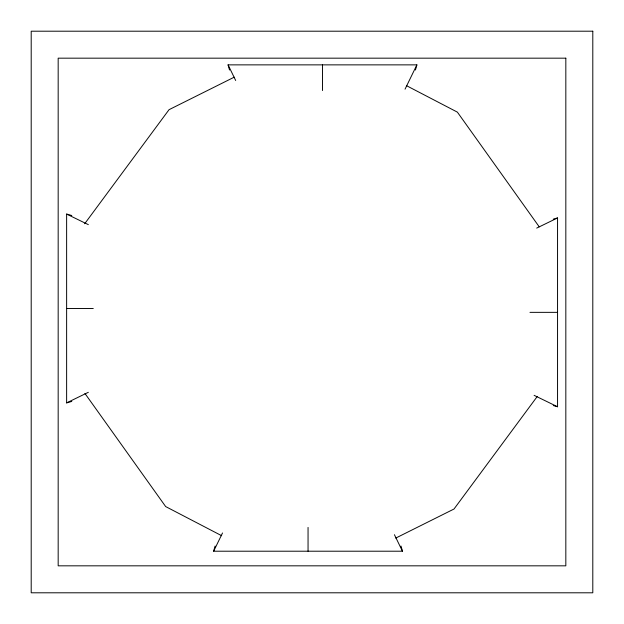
<?xml version="1.0" encoding="UTF-8"?>
<svg xmlns="http://www.w3.org/2000/svg" width="624" height="624" viewBox="0 0 624 624"><rect width="100%" height="100%" fill="white"/><g stroke="black" fill="none" stroke-linecap="round" stroke-linejoin="round"><path stroke-width="0.94" d="M401.014 546.062L402.457 551.21L213.642 551.21L215.085 546.062M415.444 70.005L416.887 64.865L228.072 64.865L229.515 70.005M405.038 89.177L416.887 64.865M213.642 551.21L222.526 532.966M84.669 223.759L169.042 109.684L234.234 77.165M537.225 396.513L454.007 509.02L395.764 538.075M71.776 215.514L66.628 214.071L66.628 402.886L88.343 392.309M536.71 228.095L557.552 217.94L557.552 406.754L553.27 405.553M553.27 219.149L557.552 217.94M66.628 402.886L71.776 401.443M66.628 308.474L93.265 308.474M529.971 312.351L557.552 312.351M534.105 395.335L557.552 406.754M66.628 214.071L88.343 224.648M406.544 85.691L457.384 112.141L539.237 226.84M221.676 535.712L165.656 506.563L84.934 393.448M228.072 64.865L235.685 80.496M394.423 534.706L402.457 551.21M322.475 64.865L322.475 90.55M308.053 527.42L308.053 551.21M592.8 31.2L31.2 31.2L31.2 592.8L592.8 592.8L592.8 31.2M565.828 58.172L58.172 58.172L58.172 565.828L565.828 565.828L565.828 58.172"/></g></svg>
